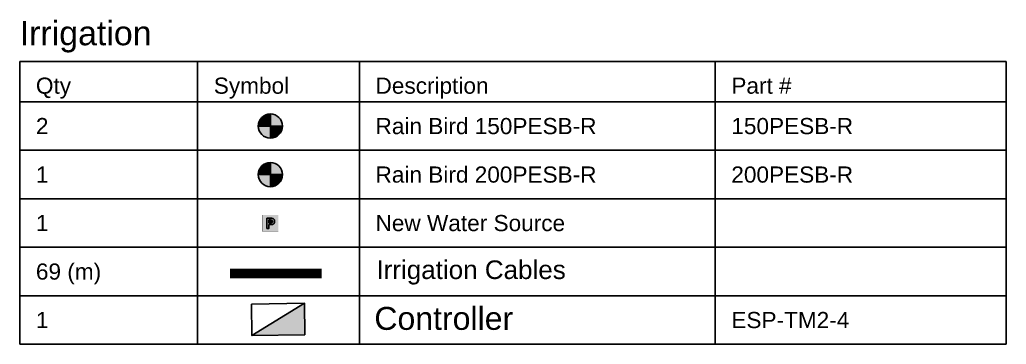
# Model space of a CAD drawing. Header units: inches. Extents: x 685564 to 685752, y 2762991 to 2763113.
# Drawn here: x 685696.2 to 685752, y 2763055.6 to 2763073.9 of the extents above; entities that cross this region are included whole.
import ezdxf

# ---------------------------------------------------------------- set-up
doc = ezdxf.new("R2010")
doc.units = ezdxf.units.IN
doc.header["$MEASUREMENT"] = 0
for name, color, linetype in [('L-IRR-CONT-CABLES', 171, 'Continuous'), ('L-IRR-CONT-CONTROLLER', 5, 'Continuous'), ('L-LGND-IRRI', 7, 'Continuous')]:
    doc.layers.add(name, color=color, linetype=linetype)
doc.layers.add('L-SYMB-TRIM', color=7, linetype='Continuous', true_color=0x000000)
doc.layers.add('Legend', color=7, linetype='Continuous', lineweight=15)
doc.styles.add('LegendText', font='arial.ttf', dxfattribs={"height": 0.9144})
doc.styles.get("Standard").update_dxf_attribs({"font": 'arial.ttf'})

# ---------------------------------------------------------------- blocks, each defined once
blk = doc.blocks.new('valvesym-1')
at = {"linetype": 'Continuous', "lineweight": 0}
for points in [[(-0.006, 0), (-0.747, 0), (-0.75, 0.006), (-0.741, 0.117), (-0.713, 0.232), (-0.668, 0.34), (-0.607, 0.441), (-0.53, 0.53), (-0.441, 0.607), (-0.34, 0.668), (-0.232, 0.713), (-0.117, 0.741), (-0.006, 0.75), (0, 0.747), (0, 0.006)], [(0.747, 0), (0.006, 0), (0, -0.006), (0, -0.747), (0.006, -0.75), (0.117, -0.741), (0.232, -0.713), (0.34, -0.668), (0.441, -0.607), (0.53, -0.53), (0.607, -0.441), (0.668, -0.34), (0.713, -0.232), (0.741, -0.117), (0.75, -0.006)]]:
    blk.add_hatch(color=0, dxfattribs=at).paths.add_polyline_path(points, flags=0)
at = {"layer": 'L-SYMB-TRIM', "linetype": 'Continuous', "lineweight": 0}
h = blk.add_hatch(color=256, dxfattribs=at)
edge = h.paths.add_edge_path()
edge.add_arc((0, 0), 0.75, 0, 360)
at = {"color": 0, "linetype": 'Continuous', "ltscale": 0.102234, "flags": 128}
for points in [[(0, 0.75), (0, -0.75)], [(0.75, 0), (-0.75, 0)]]:
    blk.add_lwpolyline(points, dxfattribs=at)
at = {"color": 0, "linetype": 'Continuous', "ltscale": 0.102234}
blk.add_circle((0, 0), 0.75, dxfattribs=at)
blk = doc.blocks.new('metersym-6')
at = {"linetype": 'Continuous', "lineweight": 0}
h = blk.add_hatch(color=0, dxfattribs=at)
h.paths.add_polyline_path([(0.494, 0.5), (-0.506, 0.5), (-0.506, -0.5), (0.494, -0.5)])
h.paths.add_polyline_path([(0.235, 0.207), (0.244, 0.189), (0.251, 0.17), (0.256, 0.149), (0.259, 0.126), (0.26, 0.102), (0.259, 0.083), (0.258, 0.065), (0.255, 0.049), (0.251, 0.033), (0.245, 0.019), (0.239, 0.005), (0.232, -0.008), (0.224, -0.019), (0.215, -0.03), (0.206, -0.04), (0.196, -0.049), (0.186, -0.057), (0.175, -0.064), (0.164, -0.07), (0.153, -0.075), (0.143, -0.08), (0.132, -0.083), (0.121, -0.086), (0.104, -0.089), (0.086, -0.091), (0.066, -0.093), (0.043, -0.094), (0.018, -0.095), (-0.01, -0.095), (-0.092, -0.095), (-0.092, -0.331), (-0.219, -0.331), (-0.219, 0.294), (-0.016, 0.294), (0.02, 0.294), (0.051, 0.293), (0.079, 0.292), (0.101, 0.29), (0.12, 0.288), (0.134, 0.285), (0.151, 0.279), (0.168, 0.272), (0.183, 0.263), (0.198, 0.252), (0.211, 0.239), (0.224, 0.224)], flags=16)
blk.add_hatch(color=0, dxfattribs=at).paths.add_polyline_path([(-0.092, 0.011), (-0.023, 0.011), (0, 0.011), (0.021, 0.012), (0.039, 0.013), (0.054, 0.015), (0.066, 0.017), (0.076, 0.02), (0.084, 0.024), (0.092, 0.028), (0.098, 0.033), (0.105, 0.038), (0.11, 0.044), (0.115, 0.051), (0.12, 0.058), (0.123, 0.066), (0.126, 0.074), (0.128, 0.082), (0.129, 0.091), (0.13, 0.1), (0.129, 0.111), (0.128, 0.121), (0.125, 0.131), (0.121, 0.14), (0.116, 0.149), (0.11, 0.156), (0.103, 0.163), (0.095, 0.169), (0.087, 0.175), (0.078, 0.179), (0.069, 0.182), (0.059, 0.185), (0.051, 0.186), (0.043, 0.187), (0.034, 0.188), (0.024, 0.188), (0.014, 0.189), (0.003, 0.189), (-0.009, 0.189), (-0.023, 0.189), (-0.038, 0.189), (-0.055, 0.189), (-0.073, 0.189), (-0.092, 0.189)])
at = {"layer": 'L-SYMB-TRIM', "linetype": 'Continuous', "lineweight": 0}
blk.add_hatch(color=256, dxfattribs=at).paths.add_polyline_path([(-0.506, -0.5), (0.494, -0.5), (0.494, 0.5), (-0.506, 0.5)])
at = {"color": 0, "linetype": 'Continuous', "ltscale": 0.102234, "const_width": 0.01, "flags": 128}
blk.add_lwpolyline([(-0.506, -0.5), (0.494, -0.5), (0.494, 0.5), (-0.506, 0.5), (-0.506, -0.5)], close=True, dxfattribs=at)
at = {"color": 0, "linetype": 'Continuous', "ltscale": 0.00639, "flags": 128}
for points in [[(-0.219, -0.331), (-0.219, 0.294), (-0.016, 0.294), (0.02, 0.294), (0.051, 0.293), (0.079, 0.292), (0.101, 0.29), (0.12, 0.288), (0.134, 0.285), (0.151, 0.279), (0.168, 0.272), (0.183, 0.263), (0.198, 0.252), (0.211, 0.239), (0.224, 0.224), (0.235, 0.207), (0.244, 0.189), (0.251, 0.17), (0.256, 0.149), (0.259, 0.126), (0.26, 0.102), (0.259, 0.083), (0.258, 0.065), (0.255, 0.049), (0.251, 0.033), (0.245, 0.019), (0.239, 0.005), (0.232, -0.008), (0.224, -0.019), (0.215, -0.03), (0.206, -0.04), (0.196, -0.049), (0.186, -0.057), (0.175, -0.064), (0.164, -0.07), (0.153, -0.075), (0.143, -0.08), (0.132, -0.083), (0.121, -0.086), (0.104, -0.089), (0.086, -0.091), (0.066, -0.093), (0.043, -0.094), (0.018, -0.095), (-0.01, -0.095), (-0.092, -0.095), (-0.092, -0.331), (-0.219, -0.331)], [(-0.092, 0.189), (-0.092, 0.011), (-0.023, 0.011), (0, 0.011), (0.021, 0.012), (0.039, 0.013), (0.054, 0.015), (0.066, 0.017), (0.076, 0.02), (0.084, 0.024), (0.092, 0.028), (0.098, 0.033), (0.105, 0.038), (0.11, 0.044), (0.115, 0.051), (0.12, 0.058), (0.123, 0.066), (0.126, 0.074), (0.128, 0.082), (0.129, 0.091), (0.13, 0.1), (0.129, 0.111), (0.128, 0.121), (0.125, 0.131), (0.121, 0.14), (0.116, 0.149), (0.11, 0.156), (0.103, 0.163), (0.095, 0.169), (0.087, 0.175), (0.078, 0.179), (0.069, 0.182), (0.059, 0.185), (0.051, 0.186), (0.043, 0.187), (0.034, 0.188), (0.024, 0.188), (0.014, 0.189), (0.003, 0.189), (-0.009, 0.189), (-0.023, 0.189), (-0.038, 0.189), (-0.055, 0.189), (-0.073, 0.189), (-0.092, 0.189)]]:
    blk.add_lwpolyline(points, close=True, dxfattribs=at)
blk = doc.blocks.new('CONTROLLER')
at = {"layer": 'L-IRR-CONT-CONTROLLER'}
blk.add_hatch(color=256, dxfattribs=at).paths.add_polyline_path([(0.665, 0.79), (-0.665, 0), (0.665, 0)])
blk.add_lwpolyline([(-0.665, 0.79), (0.665, 0.79), (0.665, 0), (-0.665, 0)], close=True, dxfattribs=at)
blk.add_lwpolyline([(0.665, 0.79), (-0.665, 0)], dxfattribs=at)

msp = doc.modelspace()

# ---------------------------------------------------------------- linework, layer by layer
at = {"layer": 'L-IRR-CONT-CABLES', "ltscale": 2, "const_width": 0.542}
msp.add_lwpolyline([(685713.253, 2763059.582), (685708.075, 2763059.582)], dxfattribs=at)
at = {"layer": 'L-LGND-IRRI'}
for p, q in [((685696.188, 2763071.582), (685751.967, 2763071.582)), ((685696.188, 2763071.582), (685696.188, 2763055.58)), ((685706.247, 2763071.582), (685706.247, 2763055.58)), ((685715.391, 2763071.582), (685715.391, 2763055.58)), ((685735.507, 2763071.582), (685735.507, 2763055.58)), ((685751.967, 2763071.582), (685751.967, 2763055.58)), ((685696.188, 2763069.296), (685751.967, 2763069.296)), ((685696.188, 2763066.552), (685751.967, 2763066.552)), ((685696.188, 2763063.809), (685751.967, 2763063.809)), ((685696.188, 2763061.066), (685751.967, 2763061.066)), ((685696.188, 2763058.323), (685751.967, 2763058.323)), ((685696.188, 2763055.58), (685751.967, 2763055.58))]:
    msp.add_line(p, q, dxfattribs=at)

# ---------------------------------------------------------------- block references
at = {"layer": 'L-IRR-CONT-CONTROLLER', "xscale": 2.252306139566273, "yscale": 2.252306139566273, "zscale": 2.252306139566273, "rotation": 0.8785368703181398}
msp.add_blockref('CONTROLLER', (685710.81, 2763056.094), dxfattribs=at)
at = {"layer": 'L-LGND-IRRI', "color": 7, "xscale": 0.9144000000000001, "yscale": 0.9144000000000001}
for p in [(685710.361, 2763067.924), (685710.361, 2763065.181)]:
    msp.add_blockref('valvesym-1', p, dxfattribs=at)
at = {"layer": 'L-LGND-IRRI', "xscale": 0.9144000000000001, "yscale": 0.9144000000000001}
msp.add_blockref('metersym-6', (685710.361, 2763062.438), dxfattribs=at)

# ---------------------------------------------------------------- texts
at = {"layer": 'L-LGND-IRRI', "style": 'LegendText'}
for s, height, p in [('Irrigation', 1.3716, (685696.188, 2763072.496)), ('Qty', 0.9144, (685697.103, 2763069.753)), ('Symbol', 0.9144, (685707.161, 2763069.753)), ('Description', 0.9144, (685716.305, 2763069.753)), ('Part #', 0.9144, (685736.422, 2763069.753)), ('2', 0.914, (685697.103, 2763067.467)), ('Rain Bird 150PESB-R', 0.9144, (685716.305, 2763067.467)), ('150PESB-R', 0.9144, (685736.422, 2763067.467)), ('1', 0.914, (685697.103, 2763064.724)), ('Rain Bird 200PESB-R', 0.9144, (685716.305, 2763064.724)), ('200PESB-R', 0.9144, (685736.422, 2763064.724)), ('1', 0.914, (685697.103, 2763061.98)), ('New Water Source', 0.9144, (685716.305, 2763061.98)), ('69 (m)', 0.9144, (685697.103, 2763059.237)), ('1', 0.914, (685697.103, 2763056.494)), ('ESP-TM2-4', 0.9144, (685736.422, 2763056.494))]:
    msp.add_text(s, height=height, dxfattribs=at).set_placement(p)
at = {"layer": 'Legend', "linetype": 'ByBlock', "attachment_point": 1}
for s, width, gutter_width, insert, char_height in [('\\pxqc;Irrigation Cables', 12.91194, 0.526, (685715.253, 2763060.323), 1.05243), ('\\pxqc;Controller', 5.80815, 0.648, (685717.259, 2763057.692), 1.29678)]:
    msp.add_mtext_dynamic_manual_height_columns(s, width=width, gutter_width=gutter_width, heights=[0], dxfattribs=dict(at, insert=insert, char_height=char_height))

doc.saveas('drawing.dxf')
